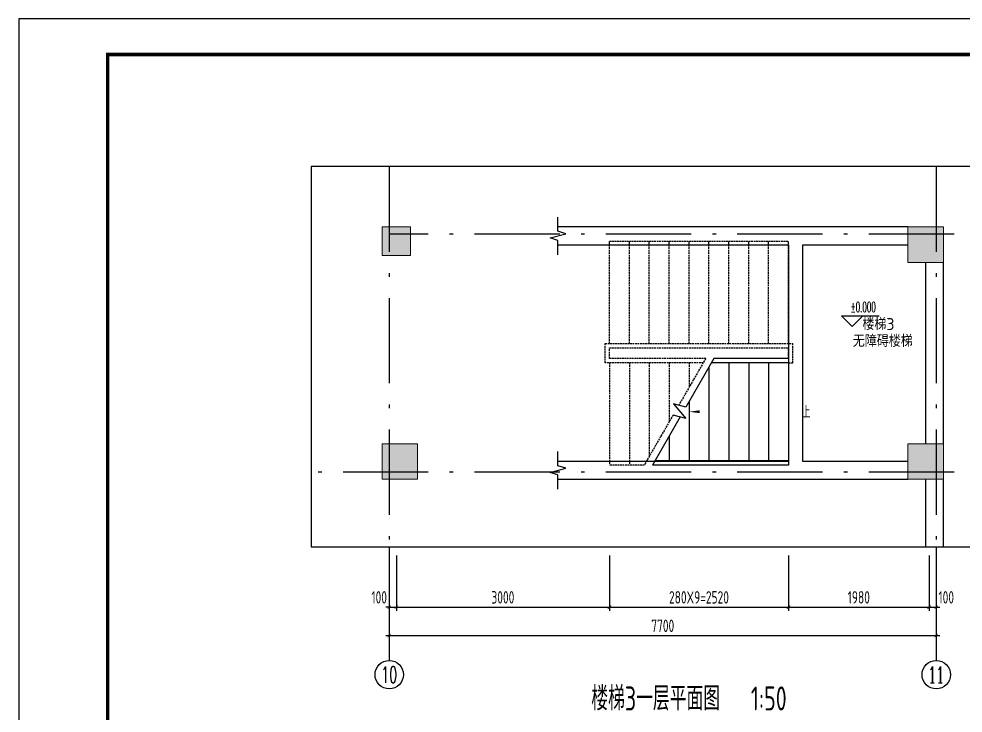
# Model space of a CAD drawing. Extents: x 169490 to 7584583, y -2399407 to 1374371.
# Drawn here: x 593778 to 607069, y 439705 to 449474 of the extents above; entities that cross this region are included whole.
import ezdxf
from ezdxf.enums import TextEntityAlignment as Align

# ---------------------------------------------------------------- set-up
doc = ezdxf.new("R2010")
doc.units = 0
doc.header["$LTSCALE"] = 100
for name, pattern in [('__DASH', [0.35, 0.25, -0.1]), ('D3轴线点划线', [18.5, 12, -3, 0.5, -3]), ('HIDDEN', [0.375, 0.25, -0.125])]:
    doc.linetypes.add(name, pattern=pattern)
doc.layers.get('0').update_dxf_attribs({"linetype": 'CONTINUOUS'})
doc.layers.get('DEFPOINTS').update_dxf_attribs({"linetype": 'CONTINUOUS'})
for name, color, linetype in [('A-STAR(楼梯)', 51, 'CONTINUOUS'), ('AXIS_TEXT', 4, 'CONTINUOUS'), ('C-AXIS(轴号)', 3, 'CONTINUOUS'), ('C-AXIS-T(字)', 7, 'CONTINUOUS'), ('C-DOTE', 8, 'D3轴线点划线'), ('DIM_ELEV', 3, 'CONTINUOUS'), ('DIM_SYMB', 3, 'CONTINUOUS'), ('DIM标注', 7, 'CONTINUOUS'), ('HID虚线', 9, 'HIDDEN'), ('PUB_TEXT', 4, 'CONTINUOUS'), ('S-BEAM-LINE1', 4, 'CONTINUOUS'), ('S-COLU-HATCH', 251, 'CONTINUOUS'), ('STAIR', 2, 'CONTINUOUS'), ('图框', 140, 'CONTINUOUS')]:
    doc.layers.add(name, color=color, linetype=linetype)
doc.layers.add('S-COLU-LINE1', color=6, linetype='CONTINUOUS', lineweight=18)
doc.styles.add('_TCH_AXIS', font='COMPLEX', dxfattribs={"bigfont": 'GBCBIG'})
doc.styles.add('_TCH_DIM', font='SIMPLEX', dxfattribs={"bigfont": 'GBCBIG'})
doc.styles.add('COMPLEX', font='COMPLEX')
doc.styles.get("Standard").update_dxf_attribs({"font": 'tssdeng.shx', "width": 0.7, "bigfont": 'hztxt.shx'})
doc.styles.add('TSSD_Dimension', font='Tssdeng.shx', dxfattribs={"width": 0.7, "bigfont": 'tssdchn.shx'})
doc.styles.add('TSSD_REIN', font='tssdeng.shx', dxfattribs={"width": 0.7, "bigfont": 'hztxt.shx'})
doc.dimstyles.new('TSSD_50_50', dxfattribs={"dimtxt": 175, "dimasz": 50, "dimexe": 50, "dimexo": 125, "dimgap": 50, "dimtad": 1, "dimdec": 0, "dimzin": 0, "dimdsep": 46, "dimtxsty": 'TSSD_Dimension', "dimblk": 'ARCHTICK', "dimblk1": 'ARCHTICK', "dimblk2": 'ARCHTICK', "dimcen": 0, "dimdle": 50, "dimclrt": 7, "dimadec": 0, "dimazin": 0, "dimtfac": 1, "dimtdec": 0, "dimtix": 1, "dimtmove": 2, "dimatfit": 3, "dimfxl": 1, "dimtolj": 1, "dimtzin": 0, "dimarcsym": 0})

# ---------------------------------------------------------------- blocks, each defined once
blk = doc.blocks.new('_ARCHTICK')
at = {"const_width": 0.15}
blk.add_lwpolyline([(-0.5, -0.5), (0.5, 0.5)], dxfattribs=at)
blk = doc.blocks.new('*D854')
at = {"layer": 'DEFPOINTS', "color": 0, "ltscale": 10, "transparency": 16777216}
for p in [(598991, 442046), (599091, 442046), (599091, 441196)]:
    blk.add_point(p, dxfattribs=at)
at = {"layer": 'DIM标注', "color": 0, "lineweight": -2, "ltscale": 10, "transparency": 16777216}
for p, q in [((598991, 441921), (598991, 441146)), ((599091, 441921), (599091, 441146)), ((598991, 441196), (598941, 441196)), ((598991, 441196), (599091, 441196)), ((599091, 441196), (599141, 441196))]:
    blk.add_line(p, q, dxfattribs=at)
at = {"layer": 'DIM标注', "color": 0, "lineweight": -2, "ltscale": 10, "transparency": 16777216, "xscale": 50, "yscale": 50, "zscale": 50}
blk.add_blockref('_ARCHTICK', (598991, 441196), dxfattribs=at)
at = {"layer": 'DIM标注', "color": 0, "lineweight": -2, "ltscale": 10, "transparency": 16777216, "xscale": 50, "yscale": 50, "zscale": 50, "rotation": 180}
blk.add_blockref('_ARCHTICK', (599091, 441196), dxfattribs=at)
at = {"layer": 'DIM标注', "color": 7, "ltscale": 10, "transparency": 16777216, "insert": (598850, 441334), "char_height": 175, "attachment_point": 5, "style": 'TSSD_Dimension'}
blk.add_mtext('\\A1;100', dxfattribs=at)
blk = doc.blocks.new('*D855')
at = {"layer": 'DEFPOINTS', "color": 0, "ltscale": 10, "transparency": 16777216}
for p in [(599091, 442046), (602091, 442046), (602091, 441196)]:
    blk.add_point(p, dxfattribs=at)
at = {"layer": 'DIM标注', "color": 0, "lineweight": -2, "ltscale": 10, "transparency": 16777216}
for p, q in [((599091, 441921), (599091, 441146)), ((602091, 441921), (602091, 441146)), ((599041, 441196), (602141, 441196))]:
    blk.add_line(p, q, dxfattribs=at)
at = {"layer": 'DIM标注', "color": 0, "lineweight": -2, "ltscale": 10, "transparency": 16777216, "xscale": 50, "yscale": 50, "zscale": 50, "rotation": 180}
blk.add_blockref('_ARCHTICK', (599091, 441196), dxfattribs=at)
at = {"layer": 'DIM标注', "color": 0, "lineweight": -2, "ltscale": 10, "transparency": 16777216, "xscale": 50, "yscale": 50, "zscale": 50}
blk.add_blockref('_ARCHTICK', (602091, 441196), dxfattribs=at)
at = {"layer": 'DIM标注', "color": 7, "ltscale": 10, "transparency": 16777216, "insert": (600591, 441334), "char_height": 175, "attachment_point": 5, "style": 'TSSD_Dimension'}
blk.add_mtext('\\A1;3000', dxfattribs=at)
blk = doc.blocks.new('*D856')
at = {"layer": 'DEFPOINTS', "color": 0, "ltscale": 10, "transparency": 16777216}
for p in [(602091, 442046), (604611, 442046), (604611, 441196)]:
    blk.add_point(p, dxfattribs=at)
at = {"layer": 'DIM标注', "color": 0, "lineweight": -2, "ltscale": 10, "transparency": 16777216}
for p, q in [((602091, 441921), (602091, 441146)), ((604611, 441921), (604611, 441146)), ((602041, 441196), (604661, 441196))]:
    blk.add_line(p, q, dxfattribs=at)
at = {"layer": 'DIM标注', "color": 0, "lineweight": -2, "ltscale": 10, "transparency": 16777216, "xscale": 50, "yscale": 50, "zscale": 50, "rotation": 180}
blk.add_blockref('_ARCHTICK', (602091, 441196), dxfattribs=at)
at = {"layer": 'DIM标注', "color": 0, "lineweight": -2, "ltscale": 10, "transparency": 16777216, "xscale": 50, "yscale": 50, "zscale": 50}
blk.add_blockref('_ARCHTICK', (604611, 441196), dxfattribs=at)
at = {"layer": 'DIM标注', "color": 7, "ltscale": 10, "transparency": 16777216, "insert": (603351, 441334), "char_height": 175, "attachment_point": 5, "style": 'TSSD_Dimension'}
blk.add_mtext('\\A1;280X9=2520', dxfattribs=at)
blk = doc.blocks.new('*D857')
at = {"layer": 'DEFPOINTS', "color": 0, "ltscale": 10, "transparency": 16777216}
for p in [(604611, 442046), (606591, 442046), (606591, 441196)]:
    blk.add_point(p, dxfattribs=at)
at = {"layer": 'DIM标注', "color": 0, "lineweight": -2, "ltscale": 10, "transparency": 16777216}
for p, q in [((604611, 441921), (604611, 441146)), ((606591, 441921), (606591, 441146)), ((604561, 441196), (606641, 441196))]:
    blk.add_line(p, q, dxfattribs=at)
at = {"layer": 'DIM标注', "color": 0, "lineweight": -2, "ltscale": 10, "transparency": 16777216, "xscale": 50, "yscale": 50, "zscale": 50, "rotation": 180}
blk.add_blockref('_ARCHTICK', (604611, 441196), dxfattribs=at)
at = {"layer": 'DIM标注', "color": 0, "lineweight": -2, "ltscale": 10, "transparency": 16777216, "xscale": 50, "yscale": 50, "zscale": 50}
blk.add_blockref('_ARCHTICK', (606591, 441196), dxfattribs=at)
at = {"layer": 'DIM标注', "color": 7, "ltscale": 10, "transparency": 16777216, "insert": (605601, 441334), "char_height": 175, "attachment_point": 5, "style": 'TSSD_Dimension'}
blk.add_mtext('\\A1;1980', dxfattribs=at)
blk = doc.blocks.new('*D858')
at = {"layer": 'DEFPOINTS', "color": 0, "ltscale": 10, "transparency": 16777216}
for p in [(606591, 442046), (606691, 442046), (606691, 441196)]:
    blk.add_point(p, dxfattribs=at)
at = {"layer": 'DIM标注', "color": 0, "lineweight": -2, "ltscale": 10, "transparency": 16777216}
for p, q in [((606591, 441921), (606591, 441146)), ((606691, 441921), (606691, 441146)), ((606541, 441196), (606741, 441196))]:
    blk.add_line(p, q, dxfattribs=at)
at = {"layer": 'DIM标注', "color": 0, "lineweight": -2, "ltscale": 10, "transparency": 16777216, "xscale": 50, "yscale": 50, "zscale": 50, "rotation": 180}
blk.add_blockref('_ARCHTICK', (606591, 441196), dxfattribs=at)
at = {"layer": 'DIM标注', "color": 0, "lineweight": -2, "ltscale": 10, "transparency": 16777216, "xscale": 50, "yscale": 50, "zscale": 50}
blk.add_blockref('_ARCHTICK', (606691, 441196), dxfattribs=at)
at = {"layer": 'DIM标注', "color": 7, "ltscale": 10, "transparency": 16777216, "insert": (606832, 441334), "char_height": 175, "attachment_point": 5, "style": 'TSSD_Dimension'}
blk.add_mtext('\\A1;100', dxfattribs=at)
blk = doc.blocks.new('*D859')
at = {"layer": 'DEFPOINTS', "color": 0, "ltscale": 10, "transparency": 16777216}
for p in [(598991, 442046), (606691, 442046), (606691, 440796)]:
    blk.add_point(p, dxfattribs=at)
at = {"layer": 'DIM标注', "color": 0, "lineweight": -2, "ltscale": 10, "transparency": 16777216}
for p, q in [((598991, 441921), (598991, 440746)), ((606691, 441921), (606691, 440746)), ((598941, 440796), (606741, 440796))]:
    blk.add_line(p, q, dxfattribs=at)
at = {"layer": 'DIM标注', "color": 0, "lineweight": -2, "ltscale": 10, "transparency": 16777216, "xscale": 50, "yscale": 50, "zscale": 50, "rotation": 180}
blk.add_blockref('_ARCHTICK', (598991, 440796), dxfattribs=at)
at = {"layer": 'DIM标注', "color": 0, "lineweight": -2, "ltscale": 10, "transparency": 16777216, "xscale": 50, "yscale": 50, "zscale": 50}
blk.add_blockref('_ARCHTICK', (606691, 440796), dxfattribs=at)
at = {"layer": 'DIM标注', "color": 7, "ltscale": 10, "transparency": 16777216, "insert": (602841, 440934), "char_height": 175, "attachment_point": 5, "style": 'TSSD_Dimension'}
blk.add_mtext('\\A1;7700', dxfattribs=at)
blk = doc.blocks.new('_AXISO')
blk.add_circle((0, 0), 0.5)
at = {"layer": 'AXIS_TEXT', "style": 'COMPLEX', "width": 1.041667}
blk.add_attdef('A', text='', height=0.56, dxfattribs=at).set_placement((-0.25, -0.28), (0.25, -0.28), align=Align.FIT)

msp = doc.modelspace()

# ---------------------------------------------------------------- hatches: boundary and pattern name
at = {"layer": 'S-COLU-HATCH'}
h = msp.add_hatch(color=256, dxfattribs=at)
h.dxf.hatch_style = 1
h.paths.add_polyline_path([(598891.1, 446546.2), (599291.1, 446546.2), (599291.1, 446146.2), (598891.1, 446146.2)])
h = msp.add_hatch(color=256, dxfattribs=at)
h.dxf.hatch_style = 1
h.paths.add_polyline_path([(606291.1, 446546.2), (606791.1, 446546.2), (606791.1, 446046.2), (606291.1, 446046.2)])
h = msp.add_hatch(color=256, dxfattribs=at)
h.dxf.hatch_style = 1
h.paths.add_polyline_path([(598891.1, 443496.2), (599391.1, 443496.2), (599391.1, 442996.2), (598891.1, 442996.2)])
h = msp.add_hatch(color=256, dxfattribs=at)
h.dxf.hatch_style = 1
h.paths.add_polyline_path([(606291.1, 443496.2), (606791.1, 443496.2), (606791.1, 442996.2), (606291.1, 442996.2)])

# ---------------------------------------------------------------- linework, layer by layer
at = {"ltscale": 10}
msp.add_lwpolyline([(597891.1, 442046.2), (608791.1, 442046.2), (608791.1, 447396.2), (597891.1, 447396.2)], close=True, dxfattribs=at)
at = {"layer": 'A-STAR(楼梯)', "color": 8, "linetype": '__DASH'}
for p, q in [((602091.1, 446346.2), (604611.1, 446346.2)), ((602091.1, 444906.2), (602091.1, 446346.2)), ((602371.1, 444906.2), (602371.1, 446346.2)), ((602651.1, 444906.2), (602651.1, 446346.2)), ((602931.1, 444906.2), (602931.1, 446346.2)), ((603211.1, 444906.2), (603211.1, 446346.2)), ((603491.1, 444906.2), (603491.1, 446346.2)), ((603771.1, 444906.2), (603771.1, 446346.2)), ((604051.1, 444906.2), (604051.1, 446346.2)), ((604331.1, 444906.2), (604331.1, 446346.2)), ((604611.1, 444906.2), (604611.1, 446346.2)), ((602031.1, 444636.2), (602031.1, 444906.2)), ((602031.1, 444906.2), (604671.1, 444906.2)), ((602091.1, 444846.2), (604611.1, 444846.2)), ((602091.1, 444696.2), (602091.1, 444846.2)), ((602091.1, 444846.2), (604611.1, 444846.2)), ((604611.1, 444696.2), (604611.1, 444846.2)), ((604611.1, 444846.2), (604611.1, 444696.2)), ((603411.7, 444636.2), (602031.1, 444636.2)), ((603446.4, 444696.2), (602091.1, 444696.2)), ((603446.4, 444696.2), (602091.1, 444696.2)), ((602091.1, 444636.2), (602091.1, 443196.2)), ((602371.1, 444636.2), (602371.1, 443196.2)), ((602651.1, 444636.2), (602651.1, 443318.8)), ((602931.1, 444636.2), (602931.1, 443803.7)), ((603446.4, 444696.2), (603066, 444037.4)), ((603211.1, 444636.2), (603211.1, 444288.7)), ((602986.1, 443899.1), (602580.3, 443196.2)), ((602580.3, 443196.2), (602091.1, 443196.2))]:
    msp.add_line(p, q, dxfattribs=at)
msp.add_lwpolyline([(604611.1, 444636.2), (604671.1, 444636.2), (604671.1, 444906.2)], dxfattribs=at)
at = {"layer": 'C-AXIS(轴号)'}
for p, q in [((598991.1, 442046.2), (598991.1, 440446.2)), ((606691.1, 442046.2), (606691.1, 440446.2))]:
    msp.add_line(p, q, dxfattribs=at)
at = {"layer": 'C-DOTE'}
for p, q in [((598991.1, 447396.2), (598991.1, 442046.2)), ((606691.1, 447396.2), (606691.1, 442046.2)), ((608791.1, 446446.2), (598991.1, 446446.2)), ((608791.1, 443096.2), (597891.1, 443096.2))]:
    msp.add_line(p, q, dxfattribs=at)
at = {"layer": 'DIM_ELEV'}
for p, q in [((605507.5, 445145.3), (605357.5, 445295.3)), ((605357.5, 445295.3), (605887.6, 445295.3)), ((605507.5, 445145.3), (605657.5, 445295.3))]:
    msp.add_line(p, q, dxfattribs=at)
at = {"layer": 'DIM_SYMB'}
msp.add_lwpolyline([(604751.1, 443946.2, 0, 0, 0), (603211.1, 443946.2, 0, 40, 0), (603361.1, 443946.2, 0, 0, 0)], format="xyseb", dxfattribs=at)
at = {"layer": 'HID虚线', "ltscale": 10}
for points in [[(601365.1, 446156.2), (601365.1, 446356.2), (601255.1, 446391.2), (601475.1, 446451.2), (601365.1, 446486.2), (601365.1, 446686.2)], [(601365.1, 442856.2), (601365.1, 443056.2), (601255.1, 443091.2), (601475.1, 443151.2), (601365.1, 443186.2), (601365.1, 443386.2)]]:
    msp.add_lwpolyline(points, dxfattribs=at)
at = {"layer": 'S-BEAM-LINE1'}
for p, q in [((604711.1, 446546.2), (601365.1, 446546.2)), ((606291.1, 446546.2), (604711.1, 446546.2)), ((601365.1, 446296.2), (604611.1, 446296.2)), ((604611.1, 446296.2), (604611.1, 443246.2)), ((604811.1, 446296.2), (606291.1, 446296.2)), ((604811.1, 443246.2), (604811.1, 446296.2)), ((606541.1, 446046.2), (606541.1, 443496.2)), ((606791.1, 443496.2), (606791.1, 446046.2)), ((604611.1, 443246.2), (601365.1, 443246.2)), ((606291.1, 443246.2), (604811.1, 443246.2)), ((601365.1, 442996.2), (604711.1, 442996.2)), ((604711.1, 442996.2), (606291.1, 442996.2)), ((606541.1, 442996.2), (606541.1, 442046.2)), ((606791.1, 442046.2), (606791.1, 442996.2))]:
    msp.add_line(p, q, dxfattribs=at)
at = {"layer": 'S-COLU-LINE1'}
for points in [[(598891.1, 446546.2), (599291.1, 446546.2), (599291.1, 446146.2), (598891.1, 446146.2)], [(606291.1, 446546.2), (606791.1, 446546.2), (606791.1, 446046.2), (606291.1, 446046.2)], [(598891.1, 443496.2), (599391.1, 443496.2), (599391.1, 442996.2), (598891.1, 442996.2)], [(606291.1, 443496.2), (606791.1, 443496.2), (606791.1, 442996.2), (606291.1, 442996.2)]]:
    msp.add_lwpolyline(points, close=True, dxfattribs=at)
at = {"layer": 'STAIR'}
for p, q in [((603561.8, 444696.2), (603166, 444010.6)), ((604611.1, 444636.2), (603527.2, 444636.2)), ((604611.1, 444696.2), (603561.8, 444696.2)), ((604611.1, 444696.2), (603561.8, 444696.2)), ((603771.1, 444636.2), (603771.1, 443256.2)), ((604051.1, 444636.2), (604051.1, 443256.2)), ((604331.1, 444636.2), (604331.1, 443256.2)), ((604611.1, 444636.2), (604611.1, 443196.2)), ((603491.1, 444573.7), (603491.1, 443256.2)), ((603211.1, 444088.7), (603211.1, 443256.2)), ((603166, 444010.6), (602993.7, 444056.8)), ((602993.7, 444056.8), (603166.5, 443850.8)), ((603086.1, 443872.3), (602695.8, 443196.2)), ((603166.5, 443850.8), (602986.1, 443899.1)), ((602931.1, 443603.7), (602931.1, 443256.2)), ((604611.1, 443196.2), (602695.8, 443196.2)), ((604611.1, 443256.2), (602730.4, 443256.2))]:
    msp.add_line(p, q, dxfattribs=at)
msp.add_lwpolyline([(604611.1, 444696.2), (604611.1, 444636.2)], dxfattribs=at)
at = {"layer": '图框'}
msp.add_lwpolyline([(593777.8, 419774.2), (635827.8, 419774.2), (635827.8, 449474.2), (593777.8, 449474.2)], close=True, dxfattribs=at)
at = {"layer": '图框', "const_width": 50}
msp.add_lwpolyline([(595027.8, 420274.2), (635327.8, 420274.2), (635327.8, 448974.2), (595027.8, 448974.2)], close=True, dxfattribs=at)

# ---------------------------------------------------------------- block references
at = {"layer": 'C-AXIS(轴号)'}
ref = msp.add_blockref('_AXISO', (598991.1, 440246.2), dxfattribs=dict(at, xscale=400, yscale=400, zscale=400))
ref.add_attrib('A', '10', dxfattribs={"layer": 'C-AXIS-T(字)', "height": 226.27, "style": '_TCH_AXIS', "width": 0.724138}).set_placement((598877.9, 440133.1), (599104.2, 440133.1), align=Align.FIT)
ref = msp.add_blockref('_AXISO', (606691.1, 440246.2), dxfattribs=dict(at, xscale=400, yscale=400, zscale=400))
ref.add_attrib('A', '11', dxfattribs={"layer": 'C-AXIS-T(字)', "height": 226.27, "style": '_TCH_AXIS', "width": 0.875}).set_placement((606577.9, 440133.1), (606804.2, 440133.1), align=Align.FIT)

# ---------------------------------------------------------------- texts
at = {"layer": 'PUB_TEXT', "style": '_TCH_DIM'}
for s, height, width, p in [('%%P0.000', 148.75, 0.494118, (605487.6, 445345.3)), ('上', 168.8, 0.7, (604801.1, 443858.7))]:
    msp.add_text(s, height=height, dxfattribs=dict(at, width=width)).set_placement(p)
at = {"layer": 'PUB_TEXT', "color": 7, "ltscale": 10}
msp.add_text('楼梯3', height=168.79, dxfattribs=at).set_placement((605651.8, 445095.7))
at = {"layer": 'PUB_TEXT', "color": 7}
msp.add_text('无障碍楼梯', height=168.79, dxfattribs=at).set_placement((605516.6, 444857.7))
at = {"layer": 'PUB_TEXT', "ltscale": 10, "style": 'TSSD_REIN', "width": 0.7}
for s, p in [('楼梯3一层平面图', (601835.2, 439742.8)), ('1:50', (604081.3, 439742.8))]:
    msp.add_text(s, height=337.59, dxfattribs=at).set_placement(p)

# ---------------------------------------------------------------- dimensions: what is measured, and where the dimension line sits
at = {"layer": 'DIM标注', "ltscale": 10}
for base, p1, p2, picture, middle in [((599091.1, 441196.2), (598991.1, 442046.2), (599091.1, 442046.2), '*D854', (598850, 441333.7)), ((606691.1, 441196.2), (606591.1, 442046.2), (606691.1, 442046.2), '*D858', (606832.2, 441333.7))]:
    dim = msp.add_linear_dim(base=base, p1=p1, p2=p2, angle=0, dimstyle='TSSD_50_50', dxfattribs=at)
    dim.commit()
    dim.dimension.update_dxf_attribs({"geometry": picture, "text_midpoint": middle, "dimtype": 161})
for p1, p2, distance, picture, middle in [((598991.1, 442046.2), (606691.1, 442046.2), -1250, '*D859', (602841.1, 440933.7)), ((599091.1, 442046.2), (602091.1, 442046.2), -850, '*D855', (600591.1, 441333.7)), ((604611.1, 442046.2), (606591.1, 442046.2), -850, '*D857', (605601.1, 441333.7))]:
    dim = msp.add_aligned_dim(p1=p1, p2=p2, distance=distance, dimstyle='TSSD_50_50', dxfattribs=at)
    dim.commit()
    dim.dimension.update_dxf_attribs({"geometry": picture, "text_midpoint": middle})
dim = msp.add_aligned_dim(p1=(602091.1, 442046.2), p2=(604611.1, 442046.2), distance=-850, text='280X9=2520', dimstyle='TSSD_50_50', dxfattribs=at)
dim.commit()
dim.dimension.update_dxf_attribs({"geometry": '*D856', "text_midpoint": (603351.1, 441333.7)})

doc.saveas('drawing.dxf')
